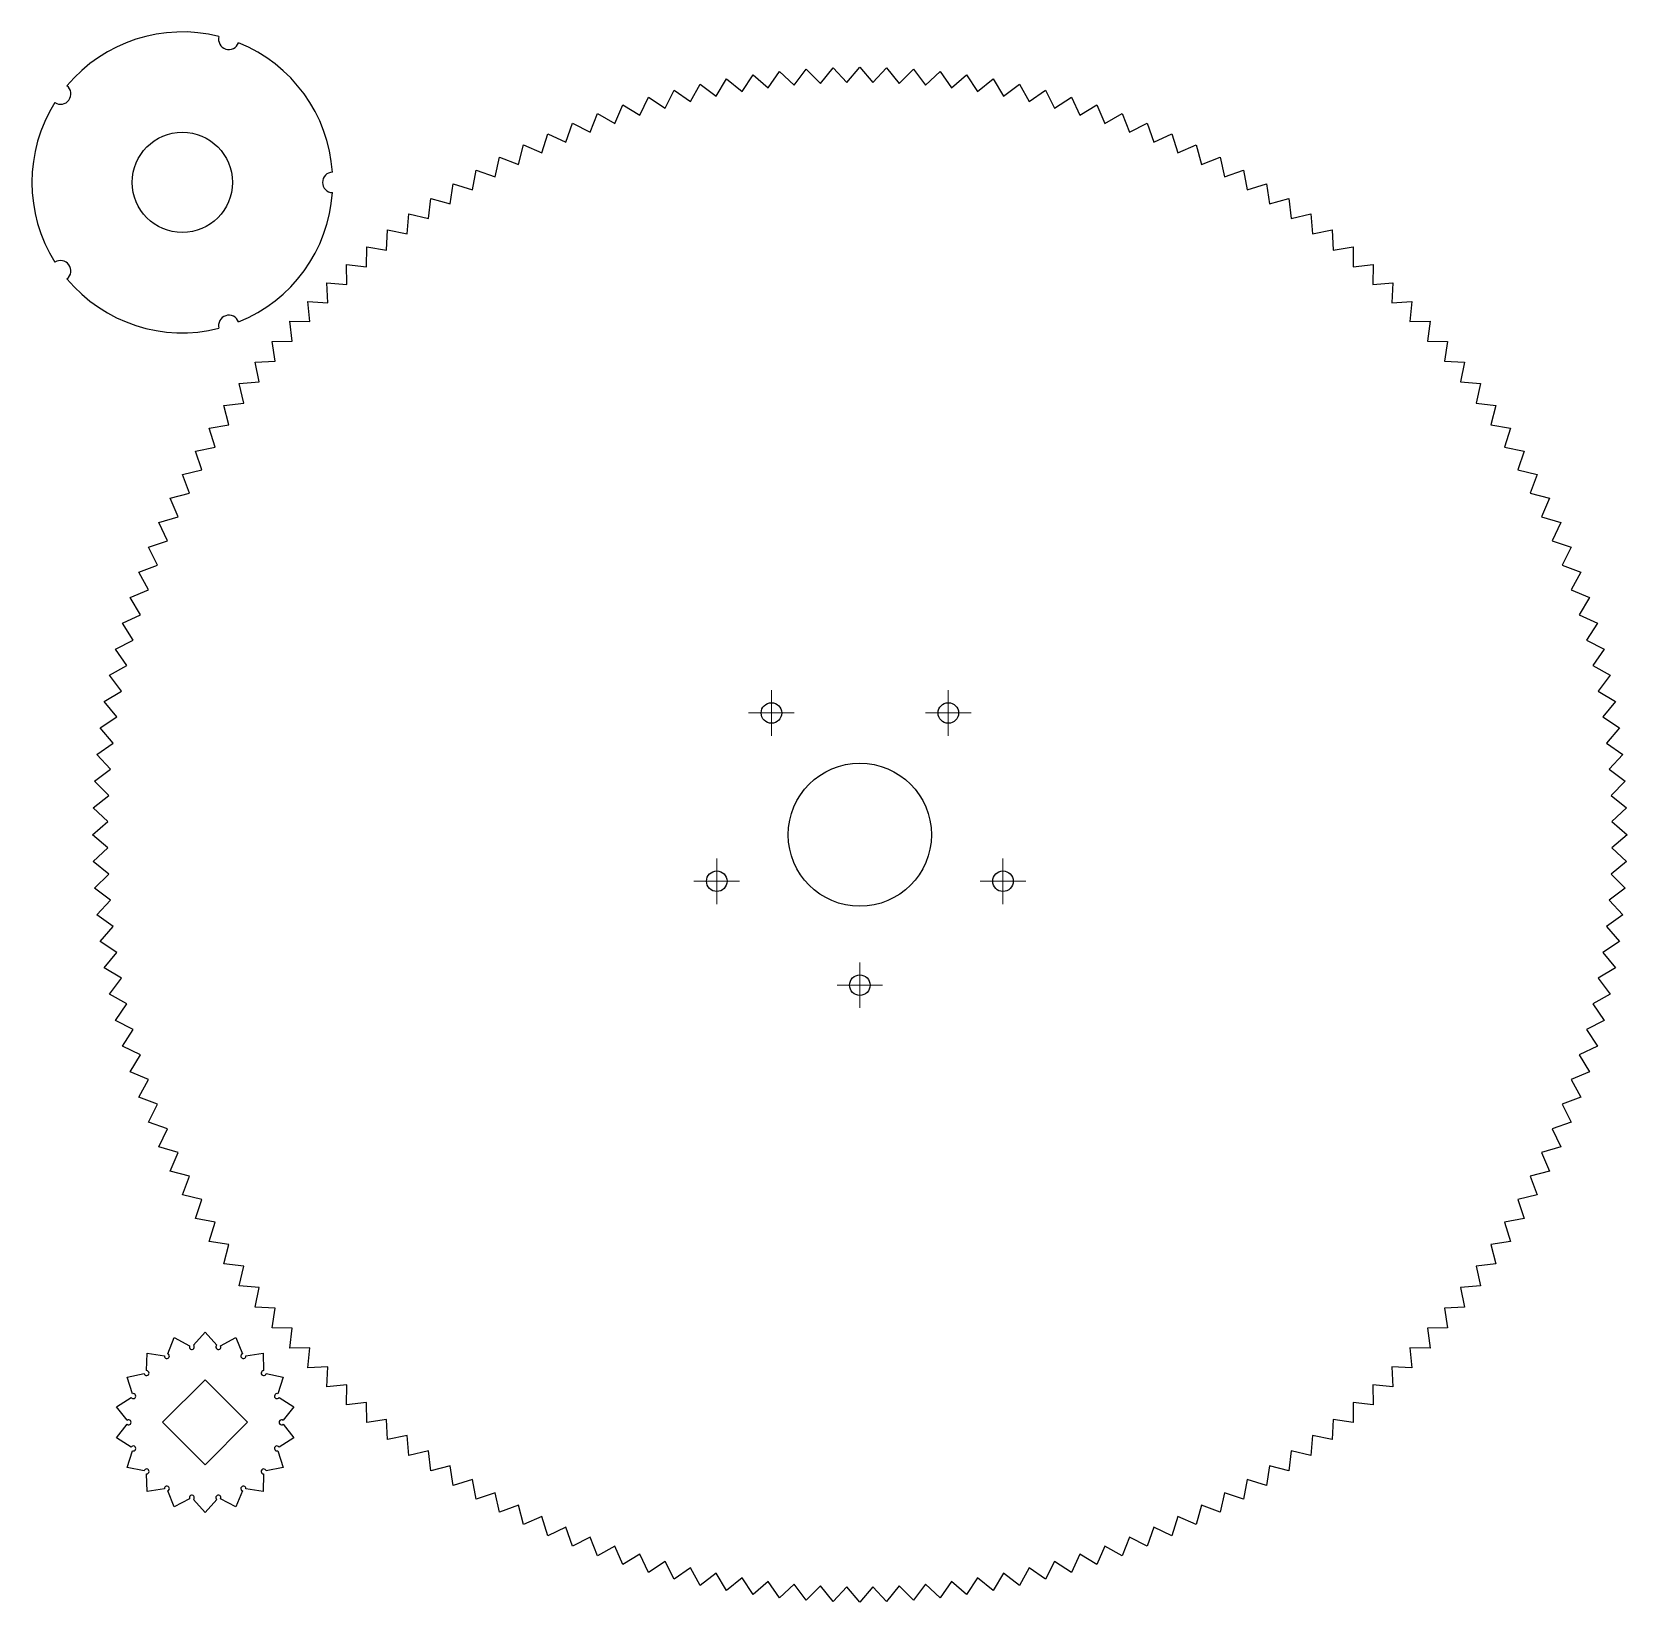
# Model space of a CAD drawing. Header units: millimetres. Extents: x 13 to 331, y 510 to 823.
import ezdxf

# ---------------------------------------------------------------- set-up
doc = ezdxf.new("R2010")
doc.units = ezdxf.units.MM

# ---------------------------------------------------------------- blocks, each defined once
blk = doc.blocks.new('SW_CENTERMARKSYMBOL_0')
at = {"color": 0, "linetype": 'Continuous', "lineweight": 18}
for p, q in [((0, 2.5), (0, 4.55)), ((-2.5, 0), (-4.55, 0)), ((0, 0), (-2.5, 0)), ((0, 0), (0, 2.5)), ((0, 0), (0, -2.5)), ((0, 0), (2.5, 0)), ((2.5, 0), (4.55, 0)), ((0, -2.5), (0, -4.55))]:
    blk.add_line(p, q, dxfattribs=at)
blk = doc.blocks.new('SW_CENTERMARKSYMBOL_1')
at = {"color": 0, "linetype": 'Continuous', "lineweight": 18}
for p, q in [((0, 2.5), (0, 4.55)), ((-2.5, 0), (-4.55, 0)), ((0, 0), (-2.5, 0)), ((0, 0), (0, 2.5)), ((0, 0), (0, -2.5)), ((0, 0), (2.5, 0)), ((2.5, 0), (4.55, 0)), ((0, -2.5), (0, -4.55))]:
    blk.add_line(p, q, dxfattribs=at)
blk = doc.blocks.new('SW_CENTERMARKSYMBOL_2')
at = {"color": 0, "linetype": 'Continuous', "lineweight": 18}
for p, q in [((0, 2.5), (0, 4.55)), ((-2.5, 0), (-4.55, 0)), ((0, 0), (-2.5, 0)), ((0, 0), (0, 2.5)), ((0, 0), (0, -2.5)), ((0, 0), (2.5, 0)), ((2.5, 0), (4.55, 0)), ((0, -2.5), (0, -4.55))]:
    blk.add_line(p, q, dxfattribs=at)
blk = doc.blocks.new('SW_CENTERMARKSYMBOL_3')
at = {"color": 0, "linetype": 'Continuous', "lineweight": 18}
for p, q in [((0, 2.5), (0, 4.55)), ((-2.5, 0), (-4.55, 0)), ((0, 0), (-2.5, 0)), ((0, 0), (0, 2.5)), ((0, 0), (0, -2.5)), ((0, 0), (2.5, 0)), ((2.5, 0), (4.55, 0)), ((0, -2.5), (0, -4.55))]:
    blk.add_line(p, q, dxfattribs=at)
blk = doc.blocks.new('SW_CENTERMARKSYMBOL_4')
at = {"color": 0, "linetype": 'Continuous', "lineweight": 18}
for p, q in [((0, 2.5), (0, 4.55)), ((-2.5, 0), (-4.55, 0)), ((0, 0), (-2.5, 0)), ((0, 0), (0, 2.5)), ((0, 0), (0, -2.5)), ((0, 0), (2.5, 0)), ((2.5, 0), (4.55, 0)), ((0, -2.5), (0, -4.55))]:
    blk.add_line(p, q, dxfattribs=at)

msp = doc.modelspace()

# ---------------------------------------------------------------- linework, layer by layer
at = {"color": 7, "linetype": 'Continuous', "lineweight": 25}
for p, q in [((159.92, 811.52), (162.21, 814.8)), ((162.21, 814.8), (165.13, 812.07)), ((165.13, 812.07), (167.53, 815.27)), ((167.53, 815.27), (170.35, 812.43)), ((170.35, 812.43), (172.86, 815.55)), ((172.86, 815.55), (175.59, 812.62)), ((175.59, 812.62), (178.2, 815.64)), ((178.2, 815.64), (180.82, 812.62)), ((180.82, 812.62), (183.54, 815.55)), ((183.54, 815.55), (186.05, 812.43)), ((186.05, 812.43), (188.88, 815.27)), ((188.88, 815.27), (191.28, 812.07)), ((191.28, 812.07), (194.2, 814.8)), ((194.2, 814.8), (196.48, 811.52)), ((144.46, 808.8), (146.39, 812.3)), ((146.39, 812.3), (149.58, 809.88)), ((149.58, 809.88), (151.64, 813.32)), ((151.64, 813.32), (154.74, 810.79)), ((154.74, 810.79), (156.91, 814.15)), ((156.91, 814.15), (159.92, 811.52)), ((196.48, 811.52), (199.5, 814.15)), ((199.5, 814.15), (201.67, 810.79)), ((201.67, 810.79), (204.77, 813.32)), ((204.77, 813.32), (206.83, 809.88)), ((206.83, 809.88), (210.01, 812.3)), ((210.01, 812.3), (211.95, 808.8)), ((129.37, 804.47), (130.92, 808.15)), ((130.92, 808.15), (134.35, 806.09)), ((134.35, 806.09), (136.03, 809.71)), ((136.03, 809.71), (139.38, 807.53)), ((139.38, 807.53), (141.19, 811.1)), ((141.19, 811.1), (144.46, 808.8)), ((211.95, 808.8), (215.22, 811.1)), ((215.22, 811.1), (217.03, 807.53)), ((217.03, 807.53), (220.38, 809.71)), ((220.38, 809.71), (222.06, 806.09)), ((222.06, 806.09), (225.48, 808.15)), ((225.48, 808.15), (227.04, 804.47)), ((124.45, 802.68), (125.87, 806.41)), ((125.87, 806.41), (129.37, 804.47)), ((227.04, 804.47), (230.53, 806.41)), ((230.53, 806.41), (231.96, 802.68)), ((114.81, 798.59), (115.97, 802.41)), ((115.97, 802.41), (119.59, 800.72)), ((119.59, 800.72), (120.89, 804.5)), ((120.89, 804.5), (124.45, 802.68)), ((231.96, 802.68), (235.52, 804.5)), ((235.52, 804.5), (236.81, 800.72)), ((236.81, 800.72), (240.43, 802.41)), ((240.43, 802.41), (241.6, 798.59)), ((110.11, 796.29), (111.13, 800.16)), ((111.13, 800.16), (114.81, 798.59)), ((241.6, 798.59), (245.27, 800.16)), ((245.27, 800.16), (246.3, 796.29)), ((105.48, 793.83), (106.37, 797.73)), ((106.37, 797.73), (110.11, 796.29)), ((246.3, 796.29), (250.03, 797.73)), ((250.03, 797.73), (250.93, 793.83)), ((96.51, 788.44), (97.13, 792.39)), ((97.13, 792.39), (100.95, 791.22)), ((100.95, 791.22), (101.7, 795.14)), ((101.7, 795.14), (105.48, 793.83)), ((250.93, 793.83), (254.7, 795.14)), ((254.7, 795.14), (255.46, 791.22)), ((255.46, 791.22), (259.28, 792.39)), ((259.28, 792.39), (259.9, 788.44)), ((92.17, 785.51), (92.65, 789.48)), ((92.65, 789.48), (96.51, 788.44)), ((259.9, 788.44), (263.76, 789.48)), ((263.76, 789.48), (264.24, 785.51)), ((87.93, 782.44), (88.27, 786.42)), ((88.27, 786.42), (92.17, 785.51)), ((264.24, 785.51), (268.13, 786.42)), ((268.13, 786.42), (268.48, 782.44)), ((83.81, 779.21), (84.01, 783.21)), ((84.01, 783.21), (87.93, 782.44)), ((268.48, 782.44), (272.4, 783.21)), ((272.4, 783.21), (272.6, 779.21)), ((79.79, 775.85), (79.86, 779.85)), ((79.86, 779.85), (83.81, 779.21)), ((272.6, 779.21), (276.55, 779.85)), ((276.55, 779.85), (276.61, 775.85)), ((75.9, 772.34), (75.83, 776.34)), ((75.83, 776.34), (79.79, 775.85)), ((276.61, 775.85), (280.58, 776.34)), ((280.58, 776.34), (280.5, 772.34)), ((72.14, 768.71), (71.92, 772.7)), ((71.92, 772.7), (75.9, 772.34)), ((280.5, 772.34), (284.49, 772.7)), ((284.49, 772.7), (284.27, 768.71)), ((68.5, 764.94), (68.14, 768.92)), ((68.14, 768.92), (72.14, 768.71)), ((284.27, 768.71), (288.26, 768.92)), ((288.26, 768.92), (287.91, 764.94)), ((65, 761.05), (64.5, 765.02)), ((64.5, 765.02), (68.5, 764.94)), ((287.91, 764.94), (291.9, 765.02)), ((291.9, 765.02), (291.41, 761.05)), ((61, 760.99), (65, 761.05)), ((61.63, 757.04), (61, 760.99)), ((291.41, 761.05), (295.41, 760.99)), ((295.41, 760.99), (294.78, 757.04)), ((57.64, 756.84), (61.63, 757.04)), ((58.41, 752.91), (57.64, 756.84)), ((294.78, 757.04), (298.77, 756.84)), ((298.77, 756.84), (298, 752.91)), ((54.42, 752.57), (58.41, 752.91)), ((55.33, 748.68), (54.42, 752.57)), ((298, 752.91), (301.98, 752.57)), ((301.98, 752.57), (301.08, 748.68)), ((51.36, 748.2), (55.33, 748.68)), ((52.4, 744.34), (51.36, 748.2)), ((301.08, 748.68), (305.05, 748.2)), ((305.05, 748.2), (304, 744.34)), ((48.45, 743.72), (52.4, 744.34)), ((49.63, 739.9), (48.45, 743.72)), ((304, 744.34), (307.96, 743.72)), ((307.96, 743.72), (306.78, 739.9)), ((45.7, 739.14), (49.63, 739.9)), ((47.01, 735.36), (45.7, 739.14)), ((306.78, 739.9), (310.71, 739.14)), ((310.71, 739.14), (309.4, 735.36)), ((43.11, 734.47), (47.01, 735.36)), ((309.4, 735.36), (313.29, 734.47)), ((44.55, 730.74), (43.11, 734.47)), ((313.29, 734.47), (311.85, 730.74)), ((40.69, 729.71), (44.55, 730.74)), ((42.26, 726.03), (40.69, 729.71)), ((311.85, 730.74), (315.72, 729.71)), ((315.72, 729.71), (314.15, 726.03)), ((38.43, 724.87), (42.26, 726.03)), ((314.15, 726.03), (317.98, 724.87)), ((40.13, 721.25), (38.43, 724.87)), ((317.98, 724.87), (316.28, 721.25)), ((36.34, 719.96), (40.13, 721.25)), ((38.17, 716.4), (36.34, 719.96)), ((316.28, 721.25), (320.06, 719.96)), ((320.06, 719.96), (318.24, 716.4)), ((34.43, 714.97), (38.17, 716.4)), ((318.24, 716.4), (321.98, 714.97)), ((36.38, 711.48), (34.43, 714.97)), ((321.98, 714.97), (320.03, 711.48)), ((32.69, 709.92), (36.38, 711.48)), ((34.76, 706.5), (32.69, 709.92)), ((320.03, 711.48), (323.72, 709.92)), ((323.72, 709.92), (321.65, 706.5)), ((31.13, 704.81), (34.76, 706.5)), ((321.65, 706.5), (325.28, 704.81)), ((33.31, 701.46), (31.13, 704.81)), ((325.28, 704.81), (323.09, 701.46)), ((29.75, 699.65), (33.31, 701.46)), ((323.09, 701.46), (326.66, 699.65)), ((32.05, 696.38), (29.75, 699.65)), ((326.66, 699.65), (324.36, 696.38)), ((28.55, 694.45), (32.05, 696.38)), ((30.96, 691.26), (28.55, 694.45)), ((324.36, 696.38), (327.86, 694.45)), ((327.86, 694.45), (325.45, 691.26)), ((27.53, 689.21), (30.96, 691.26)), ((325.45, 691.26), (328.88, 689.21)), ((30.05, 686.11), (27.53, 689.21)), ((328.88, 689.21), (326.36, 686.11)), ((26.69, 683.93), (30.05, 686.11)), ((29.32, 680.92), (26.69, 683.93)), ((326.36, 686.11), (329.71, 683.93)), ((329.71, 683.93), (327.09, 680.92)), ((26.04, 678.63), (29.32, 680.92)), ((327.09, 680.92), (330.37, 678.63)), ((28.77, 675.71), (26.04, 678.63)), ((330.37, 678.63), (327.63, 675.71)), ((25.58, 673.31), (28.77, 675.71)), ((327.63, 675.71), (330.83, 673.31)), ((28.41, 670.49), (25.58, 673.31)), ((330.83, 673.31), (328, 670.49)), ((25.3, 667.98), (28.41, 670.49)), ((328, 670.49), (331.11, 667.98)), ((25.2, 662.64), (28.23, 665.26)), ((28.23, 665.26), (25.3, 667.98)), ((331.11, 667.98), (328.18, 665.26)), ((328.18, 665.26), (331.2, 662.64)), ((28.23, 660.02), (25.2, 662.64)), ((331.2, 662.64), (328.18, 660.02)), ((25.3, 657.3), (28.23, 660.02)), ((328.18, 660.02), (331.11, 657.3)), ((28.41, 654.79), (25.3, 657.3)), ((331.11, 657.3), (328, 654.79)), ((25.58, 651.97), (28.41, 654.79)), ((328, 654.79), (330.83, 651.97)), ((28.77, 649.57), (25.58, 651.97)), ((26.04, 646.65), (28.77, 649.57)), ((330.83, 651.97), (327.63, 649.57)), ((327.63, 649.57), (330.37, 646.65)), ((29.32, 644.36), (26.04, 646.65)), ((330.37, 646.65), (327.09, 644.36)), ((26.69, 641.35), (29.32, 644.36)), ((327.09, 644.36), (329.71, 641.35)), ((30.05, 639.18), (26.69, 641.35)), ((329.71, 641.35), (326.36, 639.18)), ((27.53, 636.07), (30.05, 639.18)), ((326.36, 639.18), (328.88, 636.07)), ((30.96, 634.02), (27.53, 636.07)), ((28.55, 630.83), (30.96, 634.02)), ((328.88, 636.07), (325.45, 634.02)), ((325.45, 634.02), (327.86, 630.83)), ((32.05, 628.9), (28.55, 630.83)), ((327.86, 630.83), (324.36, 628.9)), ((29.75, 625.63), (32.05, 628.9)), ((324.36, 628.9), (326.66, 625.63)), ((33.31, 623.82), (29.75, 625.63)), ((31.13, 620.47), (33.31, 623.82)), ((326.66, 625.63), (323.09, 623.82)), ((323.09, 623.82), (325.28, 620.47)), ((34.76, 618.78), (31.13, 620.47)), ((325.28, 620.47), (321.65, 618.78)), ((32.69, 615.36), (34.76, 618.78)), ((321.65, 618.78), (323.72, 615.36)), ((36.38, 613.81), (32.69, 615.36)), ((323.72, 615.36), (320.03, 613.81)), ((34.43, 610.31), (36.38, 613.81)), ((320.03, 613.81), (321.98, 610.31)), ((38.17, 608.89), (34.43, 610.31)), ((36.34, 605.33), (38.17, 608.89)), ((321.98, 610.31), (318.24, 608.89)), ((318.24, 608.89), (320.06, 605.33)), ((40.13, 604.03), (36.34, 605.33)), ((320.06, 605.33), (316.28, 604.03)), ((38.43, 600.41), (40.13, 604.03)), ((316.28, 604.03), (317.98, 600.41)), ((42.26, 599.25), (38.43, 600.41)), ((40.69, 595.57), (42.26, 599.25)), ((317.98, 600.41), (314.15, 599.25)), ((314.15, 599.25), (315.72, 595.57)), ((44.55, 594.54), (40.69, 595.57)), ((315.72, 595.57), (311.85, 594.54)), ((43.11, 590.81), (44.55, 594.54)), ((311.85, 594.54), (313.29, 590.81)), ((47.01, 589.92), (43.11, 590.81)), ((45.7, 586.14), (47.01, 589.92)), ((313.29, 590.81), (309.4, 589.92)), ((309.4, 589.92), (310.71, 586.14)), ((49.63, 585.38), (45.7, 586.14)), ((48.45, 581.56), (49.63, 585.38)), ((310.71, 586.14), (306.78, 585.38)), ((306.78, 585.38), (307.96, 581.56)), ((52.4, 580.94), (48.45, 581.56)), ((51.36, 577.08), (52.4, 580.94)), ((307.96, 581.56), (304, 580.94)), ((304, 580.94), (305.05, 577.08)), ((55.33, 576.6), (51.36, 577.08)), ((54.42, 572.71), (55.33, 576.6)), ((305.05, 577.08), (301.08, 576.6)), ((301.08, 576.6), (301.98, 572.71)), ((58.41, 572.37), (54.42, 572.71)), ((301.98, 572.71), (298, 572.37)), ((57.64, 568.44), (58.41, 572.37)), ((298, 572.37), (298.77, 568.44)), ((61.63, 568.24), (57.64, 568.44)), ((61, 564.29), (61.63, 568.24)), ((298.77, 568.44), (294.78, 568.24)), ((294.78, 568.24), (295.41, 564.29)), ((45.32, 560.88), (47.64, 563.45)), ((47.64, 563.45), (49.95, 560.88)), ((65, 564.23), (61, 564.29)), ((64.5, 560.26), (65, 564.23)), ((295.41, 564.29), (291.41, 564.23)), ((291.41, 564.23), (291.9, 560.26)), ((40.2, 559.16), (41.49, 562.37)), ((41.49, 562.37), (44.55, 560.74)), ((50.73, 560.74), (53.78, 562.37)), ((53.78, 562.37), (55.08, 559.16)), ((68.5, 560.34), (64.5, 560.26)), ((68.14, 556.36), (68.5, 560.34)), ((291.9, 560.26), (287.91, 560.34)), ((287.91, 560.34), (288.26, 556.36)), ((35.97, 555.79), (36.08, 559.25)), ((36.08, 559.25), (39.51, 558.76)), ((55.76, 558.76), (59.19, 559.25)), ((59.19, 559.25), (59.3, 555.79)), ((32.07, 554.47), (35.46, 555.19)), ((33.15, 551.18), (32.07, 554.47)), ((39.15, 545.48), (47.64, 553.97)), ((47.64, 553.97), (56.12, 545.48)), ((59.81, 555.19), (63.2, 554.47)), ((63.2, 554.47), (62.13, 551.18)), ((72.14, 556.57), (68.14, 556.36)), ((71.92, 552.58), (72.14, 556.57)), ((288.26, 556.36), (284.27, 556.57)), ((284.27, 556.57), (284.49, 552.58)), ((29.94, 548.6), (32.88, 550.44)), ((62.4, 550.44), (65.33, 548.6)), ((75.9, 552.94), (71.92, 552.58)), ((75.83, 548.94), (75.9, 552.94)), ((284.49, 552.58), (280.5, 552.94)), ((280.5, 552.94), (280.58, 548.94)), ((32.07, 545.88), (29.94, 548.6)), ((65.33, 548.6), (63.2, 545.88)), ((79.79, 549.43), (75.83, 548.94)), ((79.86, 545.44), (79.79, 549.43)), ((276.61, 549.43), (276.55, 545.44)), ((280.58, 548.94), (276.61, 549.43)), ((29.94, 542.36), (32.07, 545.09)), ((47.64, 537), (39.15, 545.48)), ((56.12, 545.48), (47.64, 537)), ((63.2, 545.09), (65.33, 542.36)), ((83.81, 546.07), (79.86, 545.44)), ((84.01, 542.07), (83.81, 546.07)), ((272.6, 546.07), (272.4, 542.07)), ((276.55, 545.44), (272.6, 546.07)), ((32.88, 540.53), (29.94, 542.36)), ((65.33, 542.36), (62.4, 540.53)), ((87.93, 542.84), (84.01, 542.07)), ((88.27, 538.86), (87.93, 542.84)), ((268.48, 542.84), (268.13, 538.86)), ((272.4, 542.07), (268.48, 542.84)), ((32.07, 536.5), (33.15, 539.79)), ((62.13, 539.79), (63.2, 536.5)), ((92.17, 539.77), (88.27, 538.86)), ((92.65, 535.8), (92.17, 539.77)), ((264.24, 539.77), (263.76, 535.8)), ((268.13, 538.86), (264.24, 539.77)), ((35.46, 535.78), (32.07, 536.5)), ((36.08, 531.72), (35.97, 535.18)), ((59.3, 535.18), (59.19, 531.72)), ((63.2, 536.5), (59.81, 535.78)), ((96.51, 536.84), (92.65, 535.8)), ((97.13, 532.89), (96.51, 536.84)), ((259.9, 536.84), (259.28, 532.89)), ((263.76, 535.8), (259.9, 536.84)), ((39.51, 532.2), (36.08, 531.72)), ((41.49, 528.6), (40.2, 531.81)), ((55.08, 531.81), (53.78, 528.6)), ((59.19, 531.72), (55.76, 532.2)), ((100.95, 534.07), (97.13, 532.89)), ((101.7, 530.14), (100.95, 534.07)), ((105.48, 531.45), (101.7, 530.14)), ((106.37, 527.55), (105.48, 531.45)), ((250.93, 531.45), (250.03, 527.55)), ((254.7, 530.14), (250.93, 531.45)), ((255.46, 534.07), (254.7, 530.14)), ((259.28, 532.89), (255.46, 534.07)), ((44.55, 530.22), (41.49, 528.6)), ((47.64, 527.51), (45.32, 530.09)), ((49.95, 530.09), (47.64, 527.51)), ((53.78, 528.6), (50.73, 530.22)), ((110.11, 528.99), (106.37, 527.55)), ((111.13, 525.12), (110.11, 528.99)), ((246.3, 528.99), (245.27, 525.12)), ((250.03, 527.55), (246.3, 528.99)), ((114.81, 526.69), (111.13, 525.12)), ((115.97, 522.87), (114.81, 526.69)), ((241.6, 526.69), (240.43, 522.87)), ((245.27, 525.12), (241.6, 526.69)), ((119.59, 524.56), (115.97, 522.87)), ((120.89, 520.78), (119.59, 524.56)), ((124.45, 522.6), (120.89, 520.78)), ((125.87, 518.87), (124.45, 522.6)), ((231.96, 522.6), (230.53, 518.87)), ((235.52, 520.78), (231.96, 522.6)), ((236.81, 524.56), (235.52, 520.78)), ((240.43, 522.87), (236.81, 524.56)), ((129.37, 520.81), (125.87, 518.87)), ((130.92, 517.13), (129.37, 520.81)), ((134.35, 519.19), (130.92, 517.13)), ((136.03, 515.57), (134.35, 519.19)), ((222.06, 519.19), (220.38, 515.57)), ((225.48, 517.13), (222.06, 519.19)), ((227.04, 520.81), (225.48, 517.13)), ((230.53, 518.87), (227.04, 520.81)), ((139.38, 517.75), (136.03, 515.57)), ((141.19, 514.19), (139.38, 517.75)), ((144.46, 516.48), (141.19, 514.19)), ((146.39, 512.98), (144.46, 516.48)), ((149.58, 515.4), (146.39, 512.98)), ((151.64, 511.96), (149.58, 515.4)), ((206.83, 515.4), (204.77, 511.96)), ((210.01, 512.98), (206.83, 515.4)), ((211.95, 516.48), (210.01, 512.98)), ((215.22, 514.19), (211.95, 516.48)), ((217.03, 517.75), (215.22, 514.19)), ((220.38, 515.57), (217.03, 517.75)), ((154.74, 514.49), (151.64, 511.96)), ((156.91, 511.13), (154.74, 514.49)), ((159.92, 513.76), (156.91, 511.13)), ((162.21, 510.48), (159.92, 513.76)), ((165.13, 513.21), (162.21, 510.48)), ((167.53, 510.01), (165.13, 513.21)), ((170.35, 512.85), (167.53, 510.01)), ((172.86, 509.73), (170.35, 512.85)), ((175.59, 512.66), (172.86, 509.73)), ((178.2, 509.64), (175.59, 512.66)), ((180.82, 512.66), (178.2, 509.64)), ((183.54, 509.73), (180.82, 512.66)), ((186.05, 512.85), (183.54, 509.73)), ((188.88, 510.01), (186.05, 512.85)), ((191.28, 513.21), (188.88, 510.01)), ((194.2, 510.48), (191.28, 513.21)), ((196.48, 513.76), (194.2, 510.48)), ((199.5, 511.13), (196.48, 513.76)), ((201.67, 514.49), (199.5, 511.13)), ((204.77, 511.96), (201.67, 514.49))]:
    msp.add_line(p, q, dxfattribs=at)
for centre, radius in [((43.1, 792.7), 10), ((160.57, 686.91), 2.05), ((195.84, 686.91), 2.05), ((178.2, 662.64), 14.27), ((149.67, 653.37), 2.05), ((206.74, 653.37), 2.05), ((178.2, 632.64), 2.05)]:
    msp.add_circle(centre, radius, dxfattribs=at)
for centre, radius, start, end in [((43.1, 792.7), 30, 75.916, 140.084), ((52.37, 821.23), 2.05, 163.958, 340.042), ((43.1, 792.7), 30, 3.916, 68.084), ((18.83, 810.33), 2.05, 235.958, 52.042), ((43.1, 792.7), 30, 147.916, 212.084), ((73.1, 792.7), 2.05, 91.958, 268.042), ((43.1, 792.7), 30, 291.916, 356.084), ((18.83, 775.07), 2.05, 307.958, 124.042), ((43.1, 792.7), 30, 219.916, 284.084), ((52.37, 764.17), 2.05, 19.958, 196.042), ((44.99, 560.51), 0.5, 151.9552, 48.0448), ((50.28, 560.51), 0.5, 131.9552, 28.0448), ((40.01, 558.69), 0.5, 171.9552, 68.0448), ((55.26, 558.69), 0.5, 111.9552, 8.0448), ((35.95, 555.29), 0.5, 191.9552, 88.0448), ((59.32, 555.29), 0.5, 91.9552, 348.0448), ((33.3, 550.7), 0.5, 211.9552, 108.0448), ((61.97, 550.7), 0.5, 71.9552, 328.0448), ((32.38, 545.48), 0.5, 231.9552, 128.0448), ((62.89, 545.48), 0.5, 51.9552, 308.0448), ((33.3, 540.27), 0.5, 251.9552, 148.0448), ((61.97, 540.27), 0.5, 31.9552, 288.0448), ((35.95, 535.68), 0.5, 271.9552, 168.0448), ((59.32, 535.68), 0.5, 11.9552, 268.0448), ((40.01, 532.27), 0.5, 291.9552, 188.0448), ((55.26, 532.27), 0.5, 351.9552, 248.0448), ((44.99, 530.46), 0.5, 311.9552, 208.0448), ((50.28, 530.46), 0.5, 331.9552, 228.0448)]:
    msp.add_arc(centre, radius, start, end, dxfattribs=at)

# ---------------------------------------------------------------- block references
at = {"color": 7, "linetype": 'Continuous', "lineweight": 18}
for name, p in [('SW_CENTERMARKSYMBOL_3', (160.57, 686.91)), ('SW_CENTERMARKSYMBOL_2', (195.84, 686.91)), ('SW_CENTERMARKSYMBOL_4', (149.67, 653.37)), ('SW_CENTERMARKSYMBOL_1', (206.74, 653.37)), ('SW_CENTERMARKSYMBOL_0', (178.2, 632.64))]:
    msp.add_blockref(name, p, dxfattribs=at)

doc.saveas('drawing.dxf')
